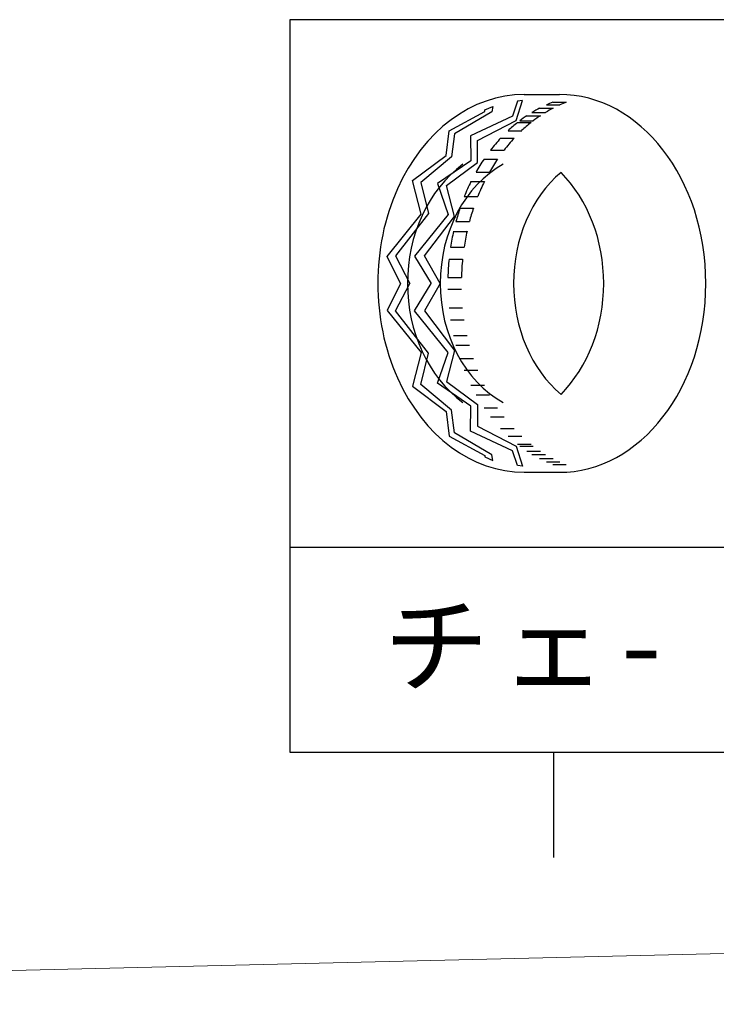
# Model space of a CAD drawing. Units: millimetres, scale not verified. Extents: x 40000 to 680000, y 20000 to 380000.
# Drawn here: x 356390 to 368277, y 327412 to 344302 of the extents above; entities that cross this region are included whole.
import ezdxf
from ezdxf.enums import TextEntityAlignment as Align

# ---------------------------------------------------------------- set-up
doc = ezdxf.new("R2010")
doc.units = ezdxf.units.MM
doc.header["$LTSCALE"] = 1000
doc.layers.add('M-STR-HTXT', color=7, linetype='Continuous', lineweight=13)
doc.layers.add('M-STR-STRC', color=7, linetype='Continuous', lineweight=25)
doc.styles.add('ＭＳ ゴシック', font='')
doc.styles.get('ＭＳ ゴシック').set_extended_font_data('MS Gothic')

msp = doc.modelspace()

# ---------------------------------------------------------------- linework, layer by layer
at = {"layer": 'M-STR-HTXT'}
msp.add_line((328844, 327412), (504223, 331636), dxfattribs=at)
at = {"layer": 'M-STR-STRC'}
for p, q in [((379000, 344302), (361000, 344302)), ((361000, 344302), (361000, 331802)), ((365001, 343026), (365599, 343026)), ((365001, 343026), (365599, 343026)), ((365488, 342894), (365718, 342894)), ((365132, 342719), (365363, 342719)), ((365262, 342792), (365493, 342792)), ((365379, 342849), (365609, 342849)), ((364886, 342547), (365116, 342547)), ((364923, 342577), (365154, 342577)), ((365046, 342664), (365276, 342664)), ((364726, 342409), (364956, 342409)), ((364597, 342280), (364827, 342280)), ((364425, 342076), (364655, 342076)), ((364315, 341924), (364545, 341924)), ((364177, 341702), (364407, 341702)), ((364091, 341540), (364321, 341540)), ((363976, 341284), (364207, 341284)), ((363903, 341084), (364133, 341084)), ((363834, 340857), (364065, 340857)), ((363793, 340690), (364024, 340690)), ((363743, 340423), (363974, 340423)), ((363717, 340218), (363948, 340218)), ((363698, 339902), (363928, 339902)), ((363698, 339701), (363928, 339701)), ((363717, 339385), (363948, 339385)), ((363743, 339180), (363974, 339180)), ((363793, 338913), (364024, 338913)), ((363834, 338746), (364065, 338746)), ((363903, 338519), (364133, 338519)), ((363976, 338319), (364207, 338319)), ((364091, 338063), (364321, 338063)), ((364177, 337901), (364407, 337901)), ((364315, 337679), (364545, 337679)), ((364425, 337527), (364655, 337527)), ((364597, 337323), (364827, 337323)), ((364726, 337194), (364956, 337194)), ((364886, 337056), (365116, 337056)), ((364923, 337026), (365154, 337026)), ((365046, 336939), (365276, 336939)), ((365132, 336884), (365363, 336884)), ((365262, 336811), (365493, 336811)), ((365379, 336755), (365609, 336755)), ((365488, 336709), (365718, 336709)), ((365001, 336577), (365599, 336577)), ((365001, 336577), (365599, 336577)), ((361000, 335302), (379000, 335302)), ((361000, 335302), (379000, 335302)), ((361000, 335302), (379000, 335302)), ((361000, 331802), (379000, 331802)), ((365500, 331802), (365500, 330000))]:
    msp.add_line(p, q, dxfattribs=at)
for points in [[(363566, 339802), (363295, 340270), (363812, 340946), (363674, 341474), (364204, 341868), (364204, 342239), (364860, 342582), (364971, 342922), (364884, 342912), (364802, 342657), (364084, 342321), (364088, 341897), (363519, 341505), (363702, 340980), (363127, 340268), (363414, 339802)], [(362885, 339802), (362663, 340262), (363241, 340982), (363093, 341558), (363666, 341985), (363718, 342409), (364327, 342739), (364327, 342763), (364461, 342823), (364445, 342729), (363812, 342354), (363761, 341964), (363236, 341524), (363366, 340994), (362801, 340272), (363048, 339802)], [(362885, 339802), (362663, 339341), (363241, 338621), (363093, 338045), (363666, 337618), (363718, 337194), (364327, 336864), (364327, 336840), (364461, 336780), (364445, 336874), (363812, 337249), (363761, 337639), (363236, 338079), (363366, 338609), (362801, 339331), (363048, 339802)], [(363566, 339802), (363295, 339333), (363812, 338657), (363674, 338129), (364204, 337735), (364204, 337364), (364860, 337021), (364971, 336681), (364884, 336691), (364802, 336946), (364084, 337282), (364088, 337706), (363519, 338099), (363702, 338623), (363127, 339335), (363414, 339802)]]:
    msp.add_lwpolyline(points, dxfattribs=at)
for centre, major_axis, ratio, start_param, end_param in [((365001, 339802), (0, 3225), 0.77547, 6.283185, 9.424778), ((365001, 339802), (0, 3225), 0.77547, 6.283185, 9.424778), ((366197, 339802), (0, 3225), 0.77547, 0.287667, 0.333409), ((365599, 339802), (0, 3225), 0.77547, 3.141593, 6.283185), ((365599, 339802), (0, 3225), 0.77547, 3.141593, 6.283185), ((366427, 339802), (0, 3225), 0.77547, 0.287667, 0.333409), ((366197, 339802), (0, 3225), 0.77547, 0.383146, 0.439885), ((366427, 339802), (0, 3225), 0.77547, 0.383146, 0.439885), ((366197, 339802), (0, 3225), 0.77547, 0.551838, 0.629065), ((366197, 339802), (0, 3225), 0.77547, 0.478496, 0.534373), ((366427, 339802), (0, 3225), 0.77547, 0.551838, 0.629065), ((366427, 339802), (0, 3225), 0.77547, 0.478496, 0.534373), ((366197, 339802), (0, 3225), 0.77547, 0.694268, 0.787764), ((366427, 339802), (0, 3225), 0.77547, 0.694268, 0.787764), ((366197, 339802), (0, 3225), 0.77547, 0.852201, 0.940483), ((366427, 339802), (0, 3225), 0.77547, 0.852201, 0.940483), ((365041, 339802), (0, 2409), 0.844732, 0.565941, 2.575652), ((365386, 339802), (0, 2229), 0.816644, 0.422297, 2.719295), ((366637, 339802), (0, 2276), 0.79973, 0.587963, 2.55363), ((364358, 339802), (0, 2452), 0.815092, 3.829861, 5.594917), ((366197, 339802), (0, 3225), 0.77547, 1.001469, 1.093074), ((366427, 339802), (0, 3225), 0.77547, 1.001469, 1.093074), ((366197, 339802), (0, 3225), 0.77547, 1.161878, 1.237398), ((366427, 339802), (0, 3225), 0.77547, 1.161878, 1.237398), ((366197, 339802), (0, 3225), 0.77547, 1.291544, 1.376956), ((366427, 339802), (0, 3225), 0.77547, 1.291544, 1.376956), ((366197, 339802), (0, 3225), 0.77547, 1.441412, 1.539534), ((366427, 339802), (0, 3225), 0.77547, 1.441412, 1.539534)]:
    msp.add_ellipse(centre, major_axis=major_axis, ratio=ratio, start_param=start_param, end_param=end_param, dxfattribs=at)

# ---------------------------------------------------------------- texts
at = {"layer": 'M-STR-STRC', "style": 'ＭＳ ゴシック'}
for s, p in [('チ', (363500, 332564)), ('ェ', (365500, 332559)), ('-', (367000, 332564))]:
    msp.add_text(s, height=1320, dxfattribs=at).set_placement(p, align=Align.BOTTOM_CENTER)

doc.saveas('drawing.dxf')
